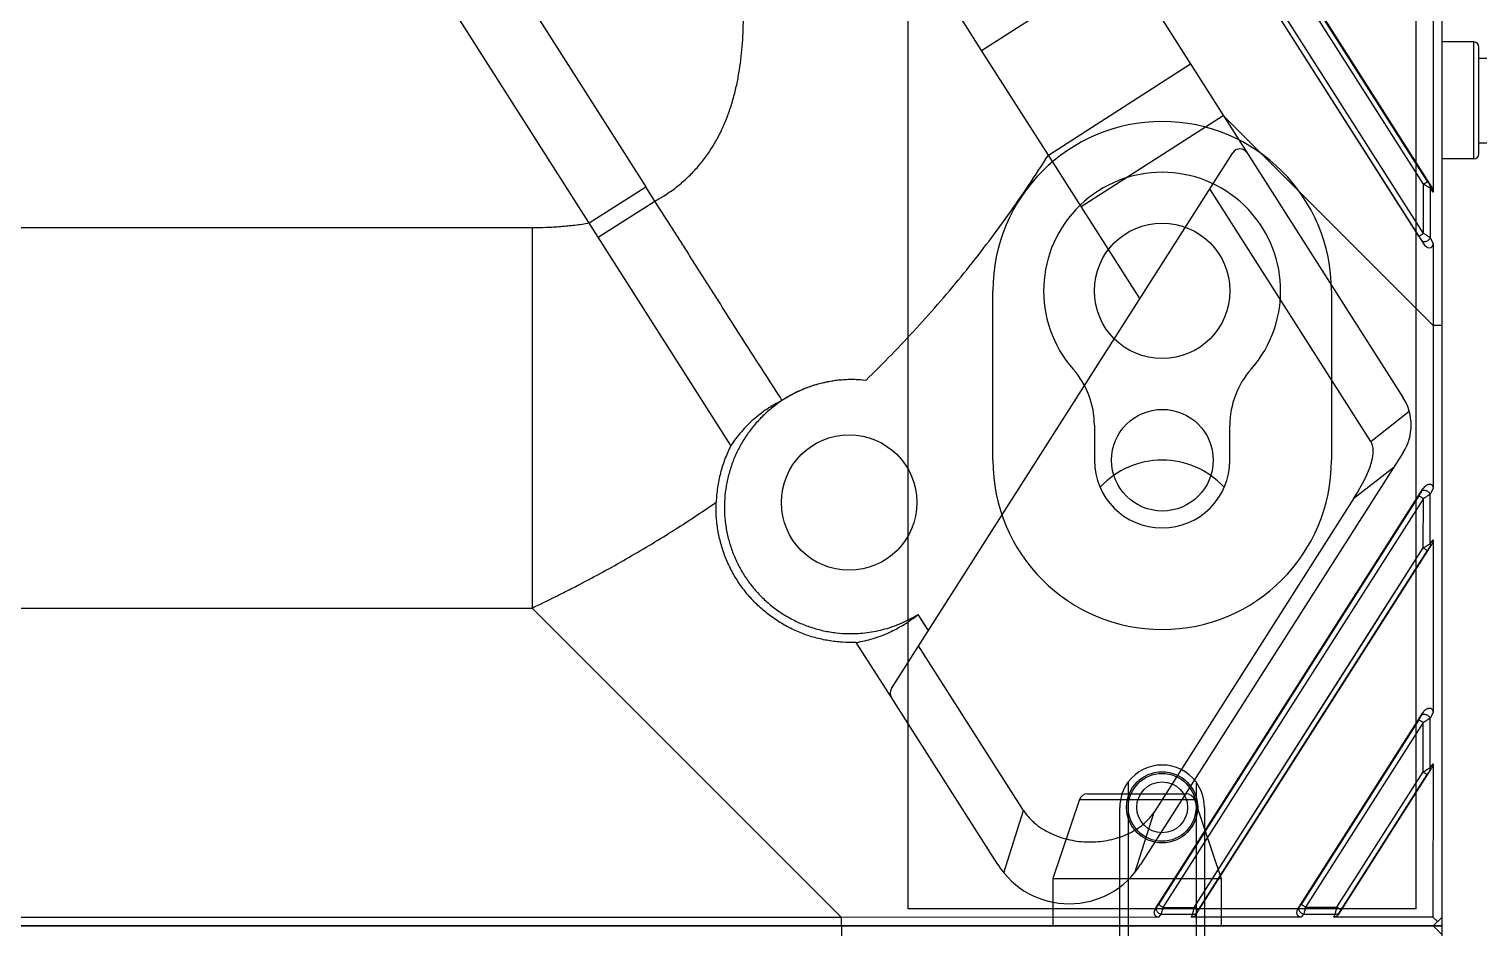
# Model space of a CAD drawing. Header units: millimetres. Extents: x 1409 to 26878, y 589 to 5187.
# Drawn here: x 17721.5 to 17807.2, y 3600 to 3653.1 of the extents above; entities that cross this region are included whole.
import ezdxf

# ---------------------------------------------------------------- set-up
doc = ezdxf.new("R2010")
doc.units = ezdxf.units.MM
doc.layers.add('02___PRT_ALL_AXES', color=7, linetype='Continuous')

# ---------------------------------------------------------------- blocks, each defined once
blk = doc.blocks.new('dfx')
at = {"color": 114, "linetype": 'Continuous', "lineweight": -3, "true_color": 0x139b48}
for p, q in [((13705.482, 8861.227), (13705.482, 8869.727)), ((13710.482, 8869.727), (13710.482, 8861.227))]:
    blk.add_line(p, q, dxfattribs=at)
for radius in [2, 1.5]:
    blk.add_circle((13707.982, 8869.727), radius, dxfattribs=at)
for start, end in [(143.1301, 180), (0, 36.8699)]:
    blk.add_arc((13707.982, 8869.727), 2.5, start, end, dxfattribs=at)
at = {"layer": '02___PRT_ALL_AXES', "color": 114, "linetype": 'Continuous', "lineweight": -3, "true_color": 0x139b48}
for p, q in [((13705.982, 8871.227), (13705.982, 8861.227)), ((13709.982, 8871.227), (13709.982, 8861.227))]:
    blk.add_line(p, q, dxfattribs=at)
blk.add_arc((13707.982, 8869.727), 2.5, 36.8699, 143.1301, dxfattribs=at)
blk = doc.blocks.new('*U69')
blk.add_blockref('dfx', (-13416.982, -8530.477))
blk = doc.blocks.new('*U70')
at = {"color": 0, "linetype": 'ByBlock', "lineweight": -2, "transparency": 16777216}
blk.add_blockref('*U69', (2400, 675), dxfattribs=at)
blk = doc.blocks.new('WRSF')
at = {"color": 114, "linetype": 'Continuous', "true_color": 0x139b48}
for p, q in [((12853.57, 6047.063), (12853.57, 6382.063)), ((12823.57, 6047.063), (12823.57, 6112.063)), ((12853.57, 6047.063), (12823.57, 6047.063))]:
    blk.add_line(p, q, dxfattribs=at)
blk.add_arc((12838.57, 6068.563), 5, 43.16246, 136.83754, dxfattribs=at)
at = {"layer": '02___PRT_ALL_AXES', "color": 114, "linetype": 'Continuous', "true_color": 0x139b48}
for p, q in [((12828.57, 6073.563), (12828.57, 6083.563)), ((12848.57, 6083.563), (12848.57, 6073.563)), ((12834.57, 6075.626), (12834.57, 6073.563)), ((12842.57, 6073.563), (12842.57, 6075.626))]:
    blk.add_line(p, q, dxfattribs=at)
for centre, radius in [((12838.57, 6083.563), 4), ((12838.57, 6053.063), 2.1)]:
    blk.add_circle(centre, radius, dxfattribs=at)
for centre, radius, start, end in [((12838.57, 6083.563), 10, 0, 180), ((12838.57, 6083.563), 7, 318.59038, 221.40962), ((12829.57, 6075.626), 5, 0, 41.40962), ((12847.57, 6075.626), 5, 138.59038, 180), ((12838.57, 6073.563), 10, 180, 0), ((12838.57, 6073.563), 4, 180, 0)]:
    blk.add_arc(centre, radius, start, end, dxfattribs=at)
blk = doc.blocks.new('*U71')
blk.add_blockref('WRSF', (-12547.57, -6214.325))
blk = doc.blocks.new('*U72')
at = {"color": 0, "linetype": 'ByBlock', "lineweight": -2, "transparency": 16777216}
blk.add_blockref('*U71', (2400, 0), dxfattribs=at)
blk = doc.blocks.new('1111')
at = {"color": 7, "linetype": 'Continuous'}
for p, q in [((16581.391, 7059.095), (16579.806, 7054.434)), ((16581.391, 7059.095), (16588.171, 7059.095)), ((16581.864, 7059.434), (16587.698, 7059.434)), ((16588.171, 7059.095), (16589.756, 7054.434)), ((16579.806, 7054.434), (16589.756, 7054.434)), ((16579.806, 7054.434), (16579.806, 7051.634)), ((16589.756, 7054.434), (16589.756, 7051.634)), ((16002.781, 7051.634), (16602.781, 7051.634)), ((16567.325, 7051.634), (16567.325, 7050.959)), ((16602.781, 7051.134), (16602.281, 7051.634)), ((16602.781, 7051.634), (16602.781, 6714.134)), ((16405.676, 7051.134), (16600.504, 6745.316)), ((16412.996, 7050.624), (16601.677, 6754.455)), ((16415.394, 7050.956), (16602.197, 6757.734)), ((16552.963, 6754.799), (16482.29, 6865.734)), ((16486.677, 6866.234), (16555.773, 6757.774)), ((16601.941, 6758.095), (16584.272, 6785.83)), ((16601.704, 6757.935), (16584.035, 6785.67)), ((16601.437, 6754.866), (16584.021, 6782.205)), ((16601.704, 6755.027), (16584.287, 6782.366)), ((16575.606, 6765.835), (16584.01, 6771.206)), ((16602.282, 6769.515), (16602.282, 6757.468)), ((16575.606, 6765.835), (16574.314, 6767.861)), ((16604.681, 6759.434), (16604.681, 6766.334)), ((16579.547, 6759.657), (16575.606, 6765.835)), ((16604.981, 6759.734), (16604.981, 6766.034)), ((16579.547, 6759.657), (16587.941, 6765.036)), ((16581.486, 6756.611), (16589.881, 6761.99)), ((16602.282, 6749.589), (16589.881, 6761.99)), ((16570.281, 6728.153), (16590.438, 6759.792)), ((16581.486, 6756.611), (16579.547, 6759.657)), ((16552.426, 6755.642), (16555.773, 6757.774)), ((16556.31, 6756.932), (16555.773, 6757.774)), ((16598.585, 6742.745), (16589.081, 6757.663)), ((16601.704, 6755.027), (16601.704, 6757.935)), ((16602.197, 6757.734), (16602.102, 6757.857)), ((16602.282, 6757.468), (16602.107, 6757.697)), ((16602.107, 6754.76), (16602.107, 6757.697)), ((16552.963, 6754.799), (16556.31, 6756.932)), ((16584.948, 6751.175), (16581.486, 6756.611)), ((16284.984, 6755.377), (16549.054, 6755.377)), ((16549.054, 6755.377), (16549.054, 6732.905)), ((16560.803, 6742.504), (16552.963, 6754.799)), ((16601.677, 6754.455), (16601.598, 6754.599)), ((16602.282, 6754.44), (16602.107, 6754.76)), ((16602.282, 6754.44), (16602.282, 6749.589)), ((16602.282, 6749.589), (16602.276, 6739.957)), ((16602.781, 6749.589), (16602.282, 6749.589)), ((16598.585, 6742.745), (16600.858, 6744.529)), ((16600.504, 6742.092), (16584.998, 6717.753)), ((16597.596, 6739.39), (16599.968, 6741.251)), ((16585.88, 6715.154), (16601.672, 6739.943)), ((16601.672, 6739.943), (16601.593, 6739.798)), ((16602.098, 6736.695), (16602.1, 6739.636)), ((16602.276, 6739.957), (16602.1, 6739.636)), ((16597.596, 6739.39), (16585.789, 6720.856)), ((16601.43, 6739.529), (16586.058, 6715.398)), ((16601.695, 6739.366), (16586.314, 6715.228)), ((16601.43, 6739.529), (16598.482, 6734.901)), ((16601.692, 6736.453), (16601.695, 6739.366)), ((16588.168, 6715.229), (16601.692, 6736.453)), ((16588.277, 6714.822), (16602.189, 6736.66)), ((16588.416, 6715.079), (16601.932, 6736.296)), ((16594.743, 6725.011), (16601.932, 6736.296)), ((16597.883, 6730.475), (16601.692, 6736.453)), ((16602.095, 6736.537), (16602.189, 6736.66)), ((16602.098, 6736.695), (16602.274, 6736.926)), ((16602.274, 6736.926), (16602.268, 6726.73)), ((16598.482, 6734.901), (16592.724, 6725.862)), ((16270.668, 6732.905), (16549.054, 6732.905)), ((16567.325, 6714.633), (16549.054, 6732.905)), ((16572.462, 6731.576), (16571.855, 6732.529)), ((16572.158, 6732.053), (16571.855, 6732.529)), ((16572.462, 6731.576), (16572.158, 6732.053)), ((16570.281, 6727.615), (16568.203, 6730.877)), ((16578.083, 6720.952), (16571.888, 6730.676)), ((16594.499, 6725.164), (16597.883, 6730.475)), ((16576.564, 6717.753), (16570.281, 6727.615)), ((16594.302, 6715.159), (16601.665, 6726.718)), ((16601.421, 6726.3), (16594.48, 6715.404)), ((16601.683, 6726.135), (16594.738, 6715.235)), ((16601.665, 6726.718), (16601.585, 6726.571)), ((16601.681, 6723.222), (16601.683, 6726.135)), ((16602.09, 6723.467), (16602.092, 6726.408)), ((16602.268, 6726.73), (16602.092, 6726.408)), ((16592.724, 6725.862), (16586.058, 6715.398)), ((16588.168, 6715.229), (16594.499, 6725.164)), ((16588.416, 6715.079), (16594.743, 6725.011)), ((16596.698, 6714.827), (16602.181, 6723.434)), ((16602.087, 6723.31), (16602.181, 6723.434)), ((16602.09, 6723.467), (16602.266, 6723.7)), ((16602.266, 6723.7), (16602.261, 6714.654)), ((16596.592, 6715.237), (16601.681, 6723.222)), ((16596.838, 6715.084), (16601.923, 6723.068)), ((16601.681, 6723.222), (16601.923, 6723.068)), ((16576.911, 6717.273), (16578.083, 6720.952)), ((16584.646, 6717.268), (16585.789, 6720.856)), ((16585.945, 6715.236), (16585.88, 6715.154)), ((16586.2, 6714.82), (16586.058, 6714.644)), ((16586.2, 6714.82), (16588.072, 6714.822)), ((16586.314, 6715.228), (16588.168, 6715.229)), ((16587.988, 6714.645), (16588.072, 6714.822)), ((16588.277, 6714.822), (16588.321, 6714.915)), ((16594.366, 6715.241), (16594.302, 6715.159)), ((16594.622, 6714.826), (16594.481, 6714.649)), ((16594.622, 6714.826), (16596.494, 6714.827)), ((16594.738, 6715.235), (16596.592, 6715.237)), ((16596.41, 6714.65), (16596.494, 6714.827)), ((16596.698, 6714.827), (16596.742, 6714.92)), ((16602.781, 6714.134), (16002.781, 6714.134)), ((16567.325, 6714.633), (16259.028, 6714.633)), ((16586.058, 6714.644), (16567.325, 6714.633)), ((16567.325, 6714.134), (16567.325, 6714.633)), ((16594.481, 6714.649), (16587.988, 6714.645)), ((16602.261, 6714.654), (16596.41, 6714.65)), ((16602.261, 6714.654), (16602.531, 6714.384)), ((16602.281, 6714.134), (16602.781, 6714.634))]:
    blk.add_line(p, q, dxfattribs=at)
for centre, radius, start, end in [((16581.864, 7058.934), 0.5, 90, 161.22197), ((16587.698, 7058.934), 0.5, 18.77803, 90), ((16604.681, 6766.034), 0.3, 0, 90), ((16590.859, 6759.524), 0.5, 32.5, 147.5), ((16604.681, 6759.734), 0.3, 270, 0), ((16597.974, 6743.704), 3, 327.5, 32.5), ((16570.703, 6727.884), 0.5, 147.5, 212.5), ((16580.781, 6720.439), 5, 212.5, 327.5)]:
    blk.add_arc(centre, radius, start, end, dxfattribs=at)
for centre, major_axis, ratio, start_param, end_param in [((16601.92, 6757.605), (-0.278, 0.337), 0.685856, -2.447355, -1.747542), ((16601.92, 6754.632), (-0.253, 0.43), 0.601104, -4.65481, -2.346373), ((16574.5, 6723.945), (24.038, 18.866), 0.163628, -0.435529, -0.016118)]:
    blk.add_ellipse(centre, major_axis=major_axis, ratio=ratio, start_param=start_param, end_param=end_param, dxfattribs=at)
for points, knots in [([(16556.31, 6756.932), (16556.543, 6757.06), (16557, 6757.333), (16557.648, 6757.8), (16558.252, 6758.322), (16558.807, 6758.897), (16559.307, 6759.52), (16559.752, 6760.183), (16560.139, 6760.881), (16560.472, 6761.607), (16560.751, 6762.355), (16560.982, 6763.119), (16561.167, 6763.896), (16561.359, 6764.942), (16561.504, 6766.265), (16561.538, 6767.329), (16561.538, 6767.861)], [0, 0, 0, 0, 0.062499, 0.124997, 0.187494, 0.249991, 0.312489, 0.374988, 0.43749, 0.499992, 0.562497, 0.625002, 0.687509, 0.750016, 0.875003, 1, 1, 1, 1]), ([(16568.761, 6746.349), (16569.276, 6746.846), (16570.291, 6747.855), (16572.257, 6749.935), (16574.126, 6752.105), (16575.892, 6754.357), (16577.166, 6756.086), (16578.386, 6757.851), (16579.166, 6759.051), (16579.547, 6759.657)], [0, 0, 0, 0, 0.125007, 0.250014, 0.499996, 0.625, 0.750002, 0.875002, 1, 1, 1, 1]), ([(16601.704, 6757.935), (16601.719, 6757.945), (16601.748, 6757.964), (16601.791, 6757.992), (16601.83, 6758.017), (16601.865, 6758.041), (16601.891, 6758.058), (16601.908, 6758.07), (16601.918, 6758.077), (16601.927, 6758.084), (16601.934, 6758.089), (16601.938, 6758.092), (16601.941, 6758.095), (16601.941, 6758.095)], [0, 0, 0, 0, 0.186782, 0.366131, 0.532175, 0.679595, 0.803609, 0.85556, 0.900224, 0.93725, 0.966352, 0.987305, 1, 1, 1, 1]), ([(16602.107, 6757.697), (16602.094, 6757.704), (16602.067, 6757.718), (16602.025, 6757.742), (16601.978, 6757.769), (16601.927, 6757.799), (16601.873, 6757.831), (16601.799, 6757.876), (16601.742, 6757.912), (16601.704, 6757.935)], [0, 0, 0, 0, 0.090397, 0.195428, 0.312456, 0.43902, 0.572905, 0.712149, 1, 1, 1, 1]), ([(16602.102, 6757.857), (16602.096, 6757.865), (16602.084, 6757.882), (16602.058, 6757.918), (16602.024, 6757.968), (16601.983, 6758.031), (16601.955, 6758.074), (16601.941, 6758.095)], [0, 0, 0, 0, 0.103408, 0.218747, 0.468859, 0.73184, 1, 1, 1, 1]), ([(16602.107, 6757.697), (16602.112, 6757.711), (16602.119, 6757.739), (16602.122, 6757.781), (16602.117, 6757.821), (16602.108, 6757.846), (16602.102, 6757.857)], [0, 0, 0, 0, 0.271855, 0.527736, 0.769173, 1, 1, 1, 1]), ([(16563.816, 6745.163), (16563.503, 6745.653), (16562.877, 6746.633), (16561.936, 6748.102), (16560.996, 6749.572), (16560.214, 6750.798), (16559.59, 6751.78), (16559.123, 6752.517), (16558.655, 6753.254), (16558.188, 6753.991), (16557.721, 6754.728), (16557.096, 6755.709), (16556.626, 6756.444), (16556.31, 6756.932)], [0, 0, 0, 0, 0.124967, 0.249947, 0.374939, 0.49994, 0.562443, 0.624948, 0.687455, 0.749963, 0.812472, 0.874981, 1, 1, 1, 1]), ([(16549.054, 6755.377), (16549.336, 6755.377), (16549.9, 6755.386), (16550.746, 6755.432), (16551.589, 6755.514), (16552.148, 6755.594), (16552.426, 6755.642)], [0, 0, 0, 0, 0.25, 0.500006, 0.750006, 1, 1, 1, 1]), ([(16601.437, 6754.866), (16601.438, 6754.866), (16601.439, 6754.867), (16601.442, 6754.868), (16601.448, 6754.871), (16601.456, 6754.875), (16601.466, 6754.881), (16601.478, 6754.888), (16601.498, 6754.899), (16601.527, 6754.917), (16601.566, 6754.941), (16601.61, 6754.968), (16601.656, 6754.997), (16601.688, 6755.017), (16601.704, 6755.027)], [0, 0, 0, 0, 0.005231, 0.012589, 0.033669, 0.063117, 0.100673, 0.146013, 0.198735, 0.324335, 0.472945, 0.63916, 0.81702, 1, 1, 1, 1]), ([(16602.107, 6754.76), (16602.095, 6754.769), (16602.068, 6754.788), (16602.026, 6754.817), (16601.979, 6754.849), (16601.929, 6754.882), (16601.875, 6754.917), (16601.8, 6754.966), (16601.743, 6755.003), (16601.704, 6755.027)], [0, 0, 0, 0, 0.093828, 0.200628, 0.318136, 0.444256, 0.577126, 0.71505, 1, 1, 1, 1]), ([(16601.598, 6754.599), (16601.587, 6754.619), (16601.562, 6754.662), (16601.523, 6754.728), (16601.481, 6754.797), (16601.452, 6754.843), (16601.437, 6754.866)], [0, 0, 0, 0, 0.226755, 0.475744, 0.735416, 1, 1, 1, 1]), ([(16601.598, 6754.599), (16601.604, 6754.592), (16601.618, 6754.578), (16601.643, 6754.563), (16601.672, 6754.551), (16601.717, 6754.541), (16601.78, 6754.541), (16601.858, 6754.559), (16601.936, 6754.592), (16602.007, 6754.638), (16602.066, 6754.694), (16602.096, 6754.738), (16602.107, 6754.76)], [0, 0, 0, 0, 0.045713, 0.093827, 0.145197, 0.200355, 0.321964, 0.456539, 0.598535, 0.740949, 0.876692, 1, 1, 1, 1]), ([(16568.761, 6746.349), (16568.51, 6746.377), (16568.13, 6746.399), (16567.625, 6746.39), (16567.12, 6746.355), (16566.493, 6746.264), (16565.879, 6746.11), (16565.399, 6745.951), (16564.928, 6745.767), (16564.357, 6745.494), (16563.708, 6745.098), (16563.102, 6744.64), (16562.545, 6744.122), (16562.044, 6743.552), (16561.601, 6742.935), (16561.223, 6742.276), (16560.913, 6741.582), (16560.675, 6740.861), (16560.51, 6740.12), (16560.42, 6739.366), (16560.407, 6738.607), (16560.47, 6737.851), (16560.61, 6737.104), (16560.824, 6736.376), (16561.111, 6735.673), (16561.468, 6735.003), (16561.891, 6734.373), (16562.376, 6733.788), (16562.918, 6733.256), (16563.511, 6732.782), (16564.043, 6732.439), (16564.488, 6732.199), (16564.944, 6731.981), (16565.535, 6731.753), (16566.146, 6731.586), (16566.642, 6731.49), (16567.143, 6731.419), (16567.522, 6731.394), (16567.775, 6731.391)], [0, 0, 0, 0, 0.031251, 0.046883, 0.062514, 0.09377, 0.125027, 0.140662, 0.156296, 0.187557, 0.218817, 0.250078, 0.281337, 0.312595, 0.343851, 0.375105, 0.406355, 0.437602, 0.468847, 0.500088, 0.531327, 0.562564, 0.5938, 0.625035, 0.65627, 0.687506, 0.718743, 0.749982, 0.781223, 0.812467, 0.843713, 0.859342, 0.874972, 0.906223, 0.937477, 0.95311, 0.968743, 1, 1, 1, 1]), ([(16568.761, 6746.349), (16568.546, 6746.373), (16568.114, 6746.401), (16567.466, 6746.388), (16566.82, 6746.319), (16566.183, 6746.195), (16565.559, 6746.017), (16564.953, 6745.786), (16564.368, 6745.503), (16563.997, 6745.281), (16563.816, 6745.163)], [0, 0, 0, 0, 0.124977, 0.249962, 0.374955, 0.499955, 0.62496, 0.749971, 0.874984, 1, 1, 1, 1]), ([(16563.816, 6745.163), (16563.512, 6745.013), (16562.923, 6744.674), (16562.116, 6744.052), (16561.399, 6743.329), (16560.989, 6742.787), (16560.803, 6742.504)], [0, 0, 0, 0, 0.250111, 0.500098, 0.750037, 1, 1, 1, 1]), ([(16560.803, 6742.504), (16560.67, 6742.245), (16560.434, 6741.712), (16560.168, 6740.879), (16559.993, 6740.023), (16559.939, 6739.442), (16559.927, 6739.152)], [0, 0, 0, 0, 0.250039, 0.500052, 0.750037, 1, 1, 1, 1]), ([(16601.593, 6739.798), (16601.581, 6739.777), (16601.556, 6739.734), (16601.517, 6739.667), (16601.474, 6739.599), (16601.445, 6739.552), (16601.43, 6739.529)], [0, 0, 0, 0, 0.22744, 0.476591, 0.736019, 1, 1, 1, 1]), ([(16602.1, 6739.636), (16602.089, 6739.658), (16602.059, 6739.701), (16602.001, 6739.757), (16601.929, 6739.803), (16601.852, 6739.836), (16601.773, 6739.854), (16601.71, 6739.854), (16601.665, 6739.845), (16601.636, 6739.834), (16601.612, 6739.818), (16601.598, 6739.805), (16601.593, 6739.798)], [0, 0, 0, 0, 0.123343, 0.259357, 0.40215, 0.5445, 0.679275, 0.800812, 0.855803, 0.906916, 0.95469, 1, 1, 1, 1]), ([(16601.672, 6739.943), (16601.691, 6739.974), (16601.735, 6740.033), (16601.799, 6740.099), (16601.857, 6740.144), (16601.903, 6740.174), (16601.953, 6740.198), (16602.005, 6740.215), (16602.06, 6740.223), (16602.115, 6740.218), (16602.168, 6740.198), (16602.211, 6740.163), (16602.243, 6740.118), (16602.263, 6740.066), (16602.274, 6740.012), (16602.276, 6739.975), (16602.276, 6739.957)], [0, 0, 0, 0, 0.125042, 0.250036, 0.312572, 0.375101, 0.437623, 0.500128, 0.562605, 0.625049, 0.687461, 0.749881, 0.812357, 0.87488, 0.937441, 1, 1, 1, 1]), ([(16602.1, 6739.636), (16602.088, 6739.626), (16602.061, 6739.607), (16602.019, 6739.578), (16601.972, 6739.545), (16601.921, 6739.511), (16601.867, 6739.476), (16601.792, 6739.427), (16601.734, 6739.39), (16601.695, 6739.366)], [0, 0, 0, 0, 0.094377, 0.20155, 0.319309, 0.445514, 0.578298, 0.715992, 1, 1, 1, 1]), ([(16549.054, 6732.905), (16549.527, 6733.128), (16550.233, 6733.47), (16551.167, 6733.94), (16552.097, 6734.42), (16553.251, 6735.035), (16554.62, 6735.801), (16555.974, 6736.596), (16557.311, 6737.418), (16558.63, 6738.269), (16559.497, 6738.854), (16559.927, 6739.152)], [0, 0, 0, 0, 0.124989, 0.187489, 0.249989, 0.374985, 0.499983, 0.624984, 0.749987, 0.874994, 1, 1, 1, 1]), ([(16568.203, 6730.877), (16567.929, 6730.866), (16567.518, 6730.87), (16566.972, 6730.918), (16566.429, 6730.995), (16565.759, 6731.142), (16565.107, 6731.358), (16564.602, 6731.571), (16564.108, 6731.809), (16563.515, 6732.154), (16562.851, 6732.639), (16562.24, 6733.19), (16561.689, 6733.802), (16561.204, 6734.466), (16560.86, 6735.059), (16560.622, 6735.553), (16560.41, 6736.058), (16560.194, 6736.709), (16560.046, 6737.378), (16559.97, 6737.921), (16559.921, 6738.466), (16559.916, 6738.878), (16559.927, 6739.152)], [0, 0, 0, 0, 0.062524, 0.093796, 0.125065, 0.187583, 0.250095, 0.28136, 0.312624, 0.375126, 0.437624, 0.500115, 0.562602, 0.625085, 0.687564, 0.718814, 0.750063, 0.812539, 0.875017, 0.906266, 0.937516, 1, 1, 1, 1]), ([(16601.695, 6739.366), (16601.679, 6739.376), (16601.647, 6739.396), (16601.601, 6739.425), (16601.558, 6739.452), (16601.519, 6739.476), (16601.49, 6739.494), (16601.47, 6739.506), (16601.458, 6739.513), (16601.448, 6739.519), (16601.44, 6739.524), (16601.435, 6739.527), (16601.431, 6739.528), (16601.43, 6739.529)], [0, 0, 0, 0, 0.183179, 0.361165, 0.527448, 0.676075, 0.801655, 0.854354, 0.899662, 0.937176, 0.966567, 0.987563, 1, 1, 1, 1]), ([(16601.692, 6736.453), (16601.73, 6736.478), (16601.787, 6736.513), (16601.863, 6736.559), (16601.917, 6736.591), (16601.968, 6736.622), (16602.015, 6736.649), (16602.058, 6736.674), (16602.086, 6736.689), (16602.098, 6736.695)], [0, 0, 0, 0, 0.286616, 0.425539, 0.559311, 0.685986, 0.803344, 0.908898, 1, 1, 1, 1]), ([(16601.692, 6736.453), (16601.707, 6736.444), (16601.737, 6736.425), (16601.78, 6736.397), (16601.819, 6736.372), (16601.854, 6736.349), (16601.88, 6736.332), (16601.898, 6736.32), (16601.909, 6736.313), (16601.917, 6736.307), (16601.924, 6736.302), (16601.929, 6736.299), (16601.932, 6736.297), (16601.932, 6736.296)], [0, 0, 0, 0, 0.186765, 0.366169, 0.532306, 0.679831, 0.803928, 0.855903, 0.900573, 0.937582, 0.966636, 0.987493, 1, 1, 1, 1]), ([(16601.932, 6736.296), (16601.946, 6736.318), (16601.974, 6736.361), (16602.016, 6736.424), (16602.05, 6736.474), (16602.076, 6736.512), (16602.089, 6736.529), (16602.095, 6736.537)], [0, 0, 0, 0, 0.267289, 0.529859, 0.780185, 0.895945, 1, 1, 1, 1]), ([(16602.098, 6736.695), (16602.103, 6736.681), (16602.111, 6736.654), (16602.114, 6736.612), (16602.11, 6736.572), (16602.101, 6736.548), (16602.095, 6736.537)], [0, 0, 0, 0, 0.272707, 0.528822, 0.769922, 1, 1, 1, 1]), ([(16602.274, 6736.926), (16602.274, 6736.879), (16602.261, 6736.808), (16602.225, 6736.721), (16602.202, 6736.68), (16602.189, 6736.66)], [0, 0, 0, 0, 0.499116, 0.749565, 1, 1, 1, 1]), ([(16567.775, 6731.391), (16567.954, 6731.389), (16568.312, 6731.396), (16568.847, 6731.447), (16569.376, 6731.535), (16569.898, 6731.661), (16570.41, 6731.824), (16570.909, 6732.022), (16571.392, 6732.256), (16571.703, 6732.435), (16571.855, 6732.529)], [0, 0, 0, 0, 0.124994, 0.249991, 0.37499, 0.499991, 0.624994, 0.749993, 0.875003, 1, 1, 1, 1]), ([(16568.203, 6730.877), (16568.537, 6730.93), (16569.199, 6731.082), (16570.15, 6731.439), (16571.045, 6731.919), (16571.595, 6732.314), (16571.855, 6732.529)], [0, 0, 0, 0, 0.250374, 0.500459, 0.75031, 1, 1, 1, 1]), ([(16601.665, 6726.718), (16601.685, 6726.749), (16601.728, 6726.808), (16601.793, 6726.874), (16601.85, 6726.919), (16601.897, 6726.949), (16601.946, 6726.973), (16601.999, 6726.99), (16602.053, 6726.997), (16602.109, 6726.992), (16602.16, 6726.972), (16602.204, 6726.937), (16602.235, 6726.891), (16602.255, 6726.839), (16602.266, 6726.785), (16602.268, 6726.749), (16602.268, 6726.73)], [0, 0, 0, 0, 0.125041, 0.250043, 0.312587, 0.375127, 0.43766, 0.500178, 0.562668, 0.625121, 0.687536, 0.749949, 0.812412, 0.874918, 0.93746, 1, 1, 1, 1]), ([(16601.585, 6726.571), (16601.573, 6726.55), (16601.548, 6726.507), (16601.508, 6726.44), (16601.466, 6726.37), (16601.436, 6726.324), (16601.421, 6726.3)], [0, 0, 0, 0, 0.228249, 0.477593, 0.736732, 1, 1, 1, 1]), ([(16601.683, 6726.135), (16601.652, 6726.155), (16601.606, 6726.184), (16601.547, 6726.221), (16601.508, 6726.246), (16601.476, 6726.266), (16601.45, 6726.282), (16601.433, 6726.293), (16601.424, 6726.299), (16601.421, 6726.3)], [0, 0, 0, 0, 0.361448, 0.527764, 0.676378, 0.801916, 0.899863, 0.966695, 1, 1, 1, 1]), ([(16602.092, 6726.408), (16602.08, 6726.43), (16602.05, 6726.473), (16601.991, 6726.528), (16601.92, 6726.574), (16601.843, 6726.608), (16601.776, 6726.623), (16601.724, 6726.626), (16601.689, 6726.624), (16601.657, 6726.617), (16601.628, 6726.606), (16601.604, 6726.591), (16601.59, 6726.578), (16601.585, 6726.571)], [0, 0, 0, 0, 0.123388, 0.259727, 0.402966, 0.545721, 0.680703, 0.743467, 0.802339, 0.857105, 0.907879, 0.955209, 1, 1, 1, 1]), ([(16602.092, 6726.408), (16602.079, 6726.398), (16602.052, 6726.379), (16602.009, 6726.349), (16601.962, 6726.316), (16601.911, 6726.282), (16601.856, 6726.246), (16601.78, 6726.196), (16601.722, 6726.159), (16601.683, 6726.135)], [0, 0, 0, 0, 0.095057, 0.202717, 0.320766, 0.447064, 0.579746, 0.717147, 1, 1, 1, 1]), ([(16601.681, 6723.222), (16601.719, 6723.247), (16601.776, 6723.282), (16601.852, 6723.329), (16601.906, 6723.361), (16601.958, 6723.392), (16602.006, 6723.42), (16602.049, 6723.445), (16602.077, 6723.46), (16602.09, 6723.467)], [0, 0, 0, 0, 0.285444, 0.424068, 0.557739, 0.684511, 0.802168, 0.908218, 1, 1, 1, 1]), ([(16601.923, 6723.068), (16601.937, 6723.09), (16601.965, 6723.133), (16602.007, 6723.196), (16602.042, 6723.247), (16602.068, 6723.285), (16602.081, 6723.302), (16602.087, 6723.31)], [0, 0, 0, 0, 0.266474, 0.528676, 0.7792, 0.895335, 1, 1, 1, 1]), ([(16602.09, 6723.467), (16602.095, 6723.454), (16602.102, 6723.426), (16602.106, 6723.384), (16602.102, 6723.345), (16602.093, 6723.321), (16602.087, 6723.31)], [0, 0, 0, 0, 0.273588, 0.529947, 0.7707, 1, 1, 1, 1]), ([(16602.266, 6723.7), (16602.266, 6723.653), (16602.253, 6723.582), (16602.217, 6723.495), (16602.194, 6723.454), (16602.181, 6723.434)], [0, 0, 0, 0, 0.499088, 0.749544, 1, 1, 1, 1]), ([(16578.083, 6720.952), (16578.133, 6720.874), (16578.239, 6720.723), (16578.418, 6720.511), (16578.613, 6720.314), (16578.893, 6720.072), (16579.273, 6719.808), (16579.765, 6719.551), (16580.283, 6719.351), (16580.819, 6719.207), (16581.366, 6719.117), (16581.92, 6719.081), (16582.474, 6719.099), (16583.025, 6719.17), (16583.565, 6719.297), (16584.088, 6719.482), (16584.586, 6719.727), (16584.972, 6719.984), (16585.255, 6720.222), (16585.452, 6720.416), (16585.633, 6720.627), (16585.74, 6720.778), (16585.789, 6720.856)], [0, 0, 0, 0, 0.031255, 0.062515, 0.093772, 0.125031, 0.187515, 0.250006, 0.312503, 0.375002, 0.437503, 0.500005, 0.562506, 0.625007, 0.687505, 0.75, 0.812489, 0.874969, 0.906229, 0.937486, 0.968745, 1, 1, 1, 1]), ([(16586.058, 6714.644), (16586.044, 6714.644), (16586.017, 6714.646), (16585.976, 6714.656), (16585.937, 6714.672), (16585.902, 6714.695), (16585.872, 6714.724), (16585.847, 6714.758), (16585.828, 6714.795), (16585.811, 6714.848), (16585.803, 6714.918), (16585.813, 6715.002), (16585.839, 6715.081), (16585.865, 6715.131), (16585.88, 6715.154)], [0, 0, 0, 0, 0.062557, 0.12513, 0.187667, 0.250198, 0.31272, 0.375241, 0.437759, 0.500284, 0.625104, 0.75002, 0.874991, 1, 1, 1, 1]), ([(16586.2, 6714.82), (16586.176, 6714.825), (16586.129, 6714.841), (16586.065, 6714.878), (16586.009, 6714.927), (16585.965, 6714.985), (16585.934, 6715.049), (16585.919, 6715.115), (16585.922, 6715.179), (16585.935, 6715.218), (16585.945, 6715.236)], [0, 0, 0, 0, 0.129992, 0.263906, 0.398713, 0.531189, 0.658549, 0.779004, 0.89228, 1, 1, 1, 1]), ([(16586.058, 6715.398), (16586.048, 6715.383), (16586.028, 6715.352), (16585.998, 6715.308), (16585.971, 6715.27), (16585.953, 6715.246), (16585.945, 6715.236)], [0, 0, 0, 0, 0.282302, 0.551822, 0.7961, 1, 1, 1, 1]), ([(16586.314, 6715.228), (16586.298, 6715.238), (16586.267, 6715.258), (16586.222, 6715.287), (16586.179, 6715.315), (16586.141, 6715.34), (16586.114, 6715.358), (16586.095, 6715.371), (16586.083, 6715.379), (16586.074, 6715.386), (16586.066, 6715.391), (16586.061, 6715.395), (16586.059, 6715.398), (16586.058, 6715.398)], [0, 0, 0, 0, 0.183536, 0.361638, 0.527865, 0.676339, 0.801737, 0.854353, 0.899595, 0.937067, 0.966446, 0.98747, 1, 1, 1, 1]), ([(16586.314, 6715.228), (16586.304, 6715.188), (16586.284, 6715.11), (16586.254, 6715), (16586.226, 6714.904), (16586.208, 6714.846), (16586.2, 6714.82)], [0, 0, 0, 0, 0.293222, 0.567906, 0.80839, 1, 1, 1, 1]), ([(16588.277, 6714.822), (16588.261, 6714.798), (16588.225, 6714.751), (16588.156, 6714.694), (16588.09, 6714.662), (16588.032, 6714.648), (16588.003, 6714.645), (16587.988, 6714.645)], [0, 0, 0, 0, 0.249994, 0.499923, 0.749705, 0.874894, 1, 1, 1, 1]), ([(16588.072, 6714.822), (16588.074, 6714.834), (16588.08, 6714.859), (16588.093, 6714.918), (16588.112, 6715.002), (16588.139, 6715.112), (16588.158, 6715.189), (16588.168, 6715.229)], [0, 0, 0, 0, 0.08759, 0.189663, 0.430022, 0.705625, 1, 1, 1, 1]), ([(16588.072, 6714.822), (16588.096, 6714.818), (16588.145, 6714.818), (16588.215, 6714.834), (16588.276, 6714.866), (16588.308, 6714.898), (16588.321, 6714.915)], [0, 0, 0, 0, 0.267479, 0.52324, 0.766535, 1, 1, 1, 1]), ([(16588.168, 6715.229), (16588.184, 6715.22), (16588.213, 6715.201), (16588.257, 6715.173), (16588.297, 6715.148), (16588.333, 6715.126), (16588.36, 6715.11), (16588.378, 6715.099), (16588.39, 6715.093), (16588.399, 6715.087), (16588.406, 6715.083), (16588.412, 6715.08), (16588.414, 6715.079), (16588.416, 6715.079)], [0, 0, 0, 0, 0.186382, 0.365608, 0.53172, 0.679319, 0.80354, 0.855582, 0.900319, 0.937389, 0.966501, 0.987415, 1, 1, 1, 1]), ([(16588.321, 6714.915), (16588.323, 6714.921), (16588.329, 6714.932), (16588.342, 6714.956), (16588.361, 6714.99), (16588.387, 6715.034), (16588.406, 6715.063), (16588.416, 6715.079)], [0, 0, 0, 0, 0.090451, 0.195793, 0.440085, 0.713279, 1, 1, 1, 1]), ([(16594.481, 6714.649), (16594.467, 6714.649), (16594.439, 6714.651), (16594.398, 6714.661), (16594.359, 6714.677), (16594.324, 6714.7), (16594.294, 6714.729), (16594.269, 6714.763), (16594.25, 6714.8), (16594.233, 6714.853), (16594.225, 6714.923), (16594.235, 6715.007), (16594.26, 6715.086), (16594.287, 6715.136), (16594.302, 6715.159)], [0, 0, 0, 0, 0.062545, 0.125106, 0.187631, 0.250153, 0.31267, 0.375187, 0.437707, 0.500234, 0.625066, 0.749996, 0.874981, 1, 1, 1, 1]), ([(16594.622, 6714.826), (16594.598, 6714.831), (16594.552, 6714.847), (16594.488, 6714.884), (16594.431, 6714.933), (16594.387, 6714.991), (16594.356, 6715.055), (16594.341, 6715.12), (16594.343, 6715.184), (16594.357, 6715.223), (16594.366, 6715.241)], [0, 0, 0, 0, 0.130076, 0.264149, 0.399136, 0.531754, 0.659165, 0.779542, 0.892603, 1, 1, 1, 1]), ([(16594.48, 6715.404), (16594.47, 6715.388), (16594.45, 6715.358), (16594.42, 6715.314), (16594.393, 6715.275), (16594.375, 6715.251), (16594.366, 6715.241)], [0, 0, 0, 0, 0.281657, 0.550994, 0.795514, 1, 1, 1, 1]), ([(16594.738, 6715.235), (16594.722, 6715.245), (16594.691, 6715.265), (16594.645, 6715.295), (16594.602, 6715.322), (16594.564, 6715.347), (16594.536, 6715.365), (16594.517, 6715.378), (16594.506, 6715.386), (16594.496, 6715.392), (16594.489, 6715.398), (16594.484, 6715.401), (16594.481, 6715.403), (16594.48, 6715.404)], [0, 0, 0, 0, 0.183508, 0.361631, 0.527909, 0.676444, 0.801895, 0.854528, 0.899777, 0.937243, 0.966598, 0.987573, 1, 1, 1, 1]), ([(16594.738, 6715.235), (16594.728, 6715.195), (16594.708, 6715.117), (16594.677, 6715.007), (16594.649, 6714.91), (16594.631, 6714.852), (16594.622, 6714.826)], [0, 0, 0, 0, 0.292515, 0.566992, 0.807732, 1, 1, 1, 1]), ([(16596.698, 6714.827), (16596.682, 6714.802), (16596.646, 6714.756), (16596.578, 6714.699), (16596.511, 6714.667), (16596.454, 6714.653), (16596.425, 6714.65), (16596.41, 6714.65)], [0, 0, 0, 0, 0.250018, 0.499957, 0.749729, 0.874908, 1, 1, 1, 1]), ([(16596.494, 6714.827), (16596.497, 6714.839), (16596.502, 6714.865), (16596.516, 6714.924), (16596.535, 6715.009), (16596.562, 6715.119), (16596.582, 6715.197), (16596.592, 6715.237)], [0, 0, 0, 0, 0.087937, 0.190279, 0.430891, 0.706306, 1, 1, 1, 1]), ([(16596.494, 6714.827), (16596.519, 6714.824), (16596.568, 6714.823), (16596.637, 6714.839), (16596.698, 6714.871), (16596.73, 6714.903), (16596.742, 6714.92)], [0, 0, 0, 0, 0.267803, 0.52366, 0.766828, 1, 1, 1, 1]), ([(16596.592, 6715.237), (16596.607, 6715.227), (16596.637, 6715.208), (16596.68, 6715.181), (16596.721, 6715.156), (16596.756, 6715.133), (16596.783, 6715.117), (16596.801, 6715.106), (16596.812, 6715.099), (16596.821, 6715.094), (16596.828, 6715.089), (16596.834, 6715.086), (16596.837, 6715.085), (16596.838, 6715.084)], [0, 0, 0, 0, 0.186519, 0.365829, 0.531982, 0.679588, 0.80379, 0.855815, 0.900529, 0.937571, 0.966646, 0.987507, 1, 1, 1, 1]), ([(16596.742, 6714.92), (16596.745, 6714.926), (16596.75, 6714.937), (16596.764, 6714.961), (16596.783, 6714.996), (16596.809, 6715.039), (16596.828, 6715.069), (16596.838, 6715.084)], [0, 0, 0, 0, 0.090792, 0.196402, 0.440946, 0.713948, 1, 1, 1, 1])]:
    blk.add_open_spline(points, degree=3, knots=knots, dxfattribs=at)
at = {"layer": '02___PRT_ALL_AXES', "color": 7, "linetype": 'Continuous'}
for p, q in [((16604.681, 6766.334), (16602.781, 6766.334)), ((16604.981, 6765.384), (16605.481, 6765.384)), ((16604.981, 6760.384), (16605.481, 6760.384)), ((16604.681, 6759.434), (16602.781, 6759.434))]:
    blk.add_line(p, q, dxfattribs=at)
for centre, radius in [((16586.281, 6741.634), 3), ((16567.781, 6739.134), 4)]:
    blk.add_circle(centre, radius, dxfattribs=at)
blk = doc.blocks.new('*U147')
blk.add_blockref('1111', (-16308.281, -6888.884))
blk = doc.blocks.new('*U148')
at = {"color": 0, "linetype": 'ByBlock', "lineweight": -2, "transparency": 16777216}
for p in [(2400, 1350), (2400, 1012.5)]:
    blk.add_blockref('*U147', p, dxfattribs=at)

msp = doc.modelspace()

# ---------------------------------------------------------------- block references
for name, p in [('*U148', (15110.4576, 2424.8499)), ('*U72', (15097.4439, 3768.3624)), ('*U70', (15097.4439, 2592.8499))]:
    msp.add_blockref(name, p)

doc.saveas('drawing.dxf')
